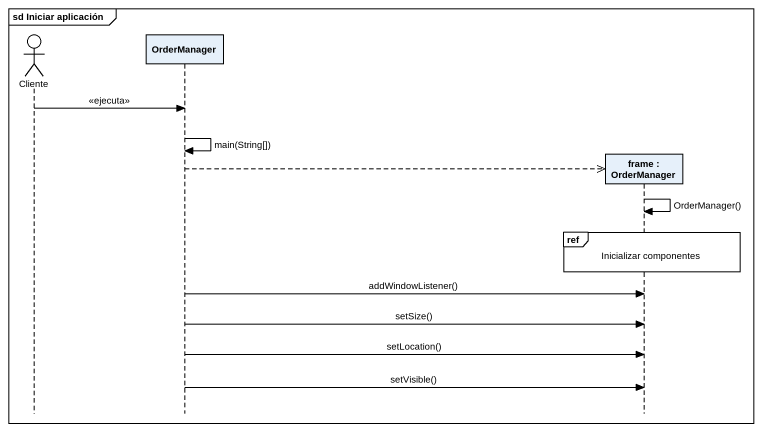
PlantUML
@startuml
mainframe sd Iniciar aplicación
hide footbox
actor Cliente
participant OrderManager
participant "frame : OrderManager" as frame_

Cliente -> OrderManager : <<ejecuta>>
OrderManager -> OrderManager : main(String[])
OrderManager -->> frame_ **
frame_ -> frame_ : OrderManager()
ref over frame_ : Inicializar componentes
OrderManager -> frame_ : addWindowListener()
OrderManager -> frame_ : setSize()
OrderManager -> frame_ : setLocation()
OrderManager -> frame_ : setVisible()
@enduml
